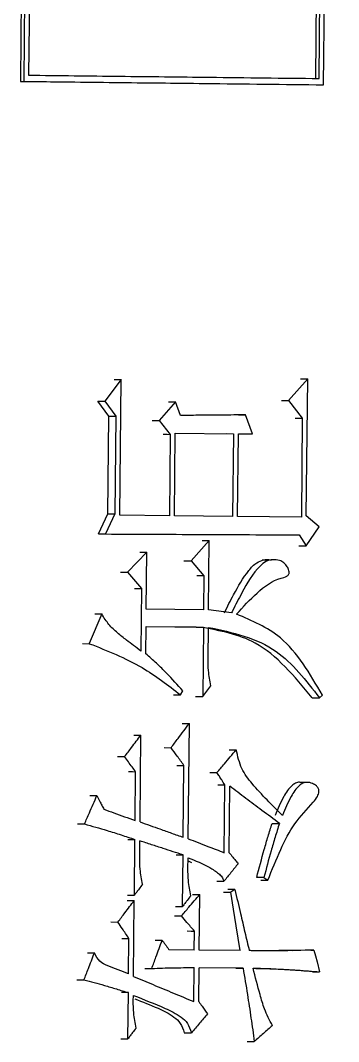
# Model space of a CAD drawing. Header units: millimetres. Extents: x 2344 to 4024, y 1094 to 2282.
# Drawn here: x 2973.32 to 2975.6, y 1250.23 to 1257.56 of the extents above; entities that cross this region are included whole.
import ezdxf

# ---------------------------------------------------------------- set-up
doc = ezdxf.new("R2010")
doc.units = ezdxf.units.MM

msp = doc.modelspace()

# ---------------------------------------------------------------- linework, layer by layer
at = {"color": 7, "linetype": 'Continuous', "lineweight": 25}
for p, q in [((2973.4284, 1267.9029), (2973.3216, 1257.1189)), ((2973.4527, 1267.9027), (2973.3459, 1257.1187)), ((2973.4861, 1267.8574), (2973.3801, 1257.1633)), ((2975.4965, 1257.0942), (2975.6034, 1267.8782)), ((2975.5439, 1267.8338), (2975.4379, 1257.1398)), ((2975.4641, 1257.1396), (2975.5701, 1267.8336)), ((2973.3216, 1257.1189), (2975.4706, 1257.0944)), ((2975.4706, 1257.0944), (2975.4965, 1257.0942)), ((2974.0449, 1254.9785), (2973.9273, 1254.824)), ((2974.0352, 1254.005), (2974.0449, 1254.9785)), ((2975.3819, 1254.9827), (2975.2449, 1254.8285)), ((2975.3721, 1253.9995), (2975.3819, 1254.9827)), ((2973.9556, 1254.7164), (2973.877, 1254.8244)), ((2973.9273, 1254.824), (2974.006, 1254.716)), ((2974.4339, 1254.8183), (2974.317, 1254.6833)), ((2974.4689, 1254.7205), (2974.4339, 1254.8183)), ((2975.2449, 1254.8285), (2975.3435, 1254.7008)), ((2974.9851, 1254.5881), (2974.9363, 1254.7249)), ((2973.9487, 1254.0155), (2973.9556, 1254.7164)), ((2974.006, 1254.716), (2973.9991, 1254.0151)), ((2974.317, 1254.6833), (2974.3955, 1254.585)), ((2975.3435, 1254.7008), (2975.3364, 1253.9901)), ((2974.3955, 1254.585), (2974.3897, 1254.0009)), ((2974.4258, 1254.0005), (2974.4316, 1254.5944)), ((2974.4316, 1254.5944), (2974.8489, 1254.5896)), ((2974.7977, 1254.59), (2974.8489, 1254.5896)), ((2974.8489, 1254.5896), (2974.843, 1253.9958)), ((2974.8789, 1253.9954), (2974.8848, 1254.5892)), ((2974.8848, 1254.5892), (2974.9851, 1254.5881)), ((2974.9337, 1254.5884), (2974.9851, 1254.5881)), ((2973.882, 1253.8702), (2973.9487, 1254.0155)), ((2973.9991, 1254.0151), (2973.9323, 1253.8698)), ((2973.9487, 1254.0155), (2973.9991, 1254.0151)), ((2974.3897, 1254.0009), (2974.0352, 1254.005)), ((2974.843, 1253.9958), (2974.4258, 1254.0005)), ((2975.3364, 1253.9901), (2974.8789, 1253.9954)), ((2975.4639, 1253.9205), (2975.3721, 1253.9995)), ((2975.37, 1253.7853), (2975.4639, 1253.9205)), ((2975.3209, 1253.8637), (2975.37, 1253.7853)), ((2974.6761, 1253.8224), (2974.5451, 1253.6779)), ((2974.6712, 1253.3259), (2974.6761, 1253.8224)), ((2974.2281, 1253.7399), (2974.0892, 1253.5954)), ((2974.2241, 1253.331), (2974.2281, 1253.7399)), ((2974.5451, 1253.6779), (2974.6376, 1253.5697)), ((2975.1086, 1253.6811), (2975.0566, 1253.6815)), ((2974.0892, 1253.5954), (2974.1894, 1253.4775)), ((2974.6376, 1253.5697), (2974.5867, 1253.5701)), ((2974.6376, 1253.5697), (2974.6352, 1253.3263)), ((2974.1894, 1253.4775), (2974.1849, 1253.0297)), ((2973.9049, 1253.2957), (2973.8156, 1253.0825)), ((2973.855, 1253.2961), (2973.9049, 1253.2958)), ((2974.6352, 1253.3263), (2974.2241, 1253.331)), ((2974.8362, 1253.3046), (2974.6712, 1253.3259)), ((2974.2209, 1253.0098), (2974.2228, 1253.2045)), ((2974.2228, 1253.2045), (2974.6339, 1253.1998)), ((2974.5827, 1253.2001), (2974.2228, 1253.2042)), ((2974.583, 1253.2001), (2974.6339, 1253.1998)), ((2974.6339, 1253.1998), (2974.629, 1252.7033)), ((2974.6677, 1252.9755), (2974.6699, 1253.1994)), ((2973.7658, 1253.0828), (2973.8155, 1253.0824)), ((2974.629, 1252.7033), (2974.6873, 1252.7805)), ((2974.42, 1252.7152), (2974.4707, 1252.7148)), ((2974.4707, 1252.7148), (2974.4854, 1252.7439)), ((2974.5781, 1252.7036), (2974.629, 1252.7033)), ((2975.4135, 1252.6941), (2975.466, 1252.6937)), ((2975.466, 1252.6937), (2975.4875, 1252.713)), ((2974.5253, 1251.6822), (2974.5335, 1252.5097)), ((2974.18, 1251.803), (2974.1862, 1252.426)), ((2974.3514, 1252.3363), (2974.402, 1252.3359)), ((2974.8179, 1252.3213), (2974.8695, 1252.3209)), ((2974.0183, 1252.2719), (2974.0688, 1252.2716)), ((2974.1439, 1251.8131), (2974.1474, 1252.1636)), ((2974.4894, 1251.6923), (2974.4945, 1252.2083)), ((2974.6804, 1252.1573), (2974.7314, 1252.1569)), ((2975.3736, 1252.0864), (2975.3353, 1252.0867)), ((2975.3877, 1252.0863), (2975.3784, 1252.0864)), ((2974.7832, 1251.5819), (2974.788, 1252.0686)), ((2974.8191, 1251.5815), (2974.8238, 1252.0585)), ((2974.092, 1251.6771), (2974.1426, 1251.6768)), ((2974.1386, 1251.2777), (2974.1426, 1251.6768)), ((2974.1775, 1251.5498), (2974.1787, 1251.6667)), ((2974.4845, 1251.1958), (2974.4882, 1251.5658)), ((2974.5232, 1251.468), (2974.524, 1251.5459)), ((2974.5238, 1251.523), (2974.549, 1251.5115)), ((2974.73, 1251.3777), (2974.7811, 1251.3774)), ((2975.068, 1251.4034), (2975.0161, 1251.4037)), ((2974.6038, 1250.8829), (2974.6077, 1251.2821)), ((2974.8595, 1251.3181), (2974.8082, 1251.3185)), ((2974.0884, 1251.278), (2974.1386, 1251.2777)), ((2974.1328, 1250.6936), (2974.1382, 1251.2387)), ((2974.4338, 1251.1962), (2974.4845, 1251.1958)), ((2973.9703, 1251.0846), (2974.0208, 1251.0843)), ((2974.4259, 1251.1281), (2974.4766, 1251.1278)), ((2974.5678, 1250.8833), (2974.5692, 1251.0196)), ((2974.0968, 1250.7134), (2974.0993, 1250.9666)), ((2973.8019, 1250.8627), (2973.8517, 1250.8624)), ((2974.5678, 1250.8833), (2974.3877, 1250.8854)), ((2974.8982, 1250.8796), (2974.6038, 1250.8829)), ((2975.2703, 1250.881), (2975.3743, 1250.8836)), ((2974.5642, 1250.5134), (2974.5666, 1250.7568)), ((2974.6001, 1250.513), (2974.6025, 1250.7564)), ((2974.9184, 1250.7528), (2974.6025, 1250.7564)), ((2974.8667, 1250.7531), (2974.9184, 1250.7528)), ((2974.0955, 1250.5772), (2974.0453, 1250.5775)), ((2974.0922, 1250.2462), (2974.0955, 1250.5772)), ((2974.1311, 1250.5183), (2974.1315, 1250.5573)), ((2974.4967, 1250.29), (2974.5475, 1250.2896)), ((2974.042, 1250.2465), (2974.0922, 1250.2462))]:
    msp.add_line(p, q, dxfattribs=at)
at = {"color": 7, "linetype": 'Continuous', "lineweight": 25, "flags": 128}
for points in [[(2973.3216, 1257.1189), (2973.3352, 1257.1188), (2973.3459, 1257.1187)], [(2973.9948, 1254.9788), (2974.0227, 1254.9786), (2974.0449, 1254.9785)], [(2975.3299, 1254.9831), (2975.3589, 1254.9829), (2975.3819, 1254.9827)], [(2973.8774, 1254.8244), (2973.9051, 1254.8242), (2973.9273, 1254.824)], [(2974.3829, 1254.8186), (2974.4114, 1254.8184), (2974.4339, 1254.8183)], [(2975.1931, 1254.8288), (2975.2219, 1254.8287), (2975.2449, 1254.8285)], [(2974.8849, 1254.7253), (2974.9135, 1254.7251), (2974.9363, 1254.7249)], [(2973.9556, 1254.7164), (2973.9839, 1254.7162), (2974.006, 1254.716)], [(2974.2666, 1254.6836), (2974.2946, 1254.6835), (2974.317, 1254.6833)], [(2975.2915, 1254.7012), (2975.3205, 1254.701), (2975.3435, 1254.7008)], [(2974.3449, 1254.5854), (2974.373, 1254.5852), (2974.3955, 1254.585)], [(2973.8824, 1253.8702), (2973.9102, 1253.87), (2973.9323, 1253.8698)], [(2974.6251, 1253.8228), (2974.6535, 1253.8226), (2974.6761, 1253.8224)], [(2975.318, 1253.7856), (2975.347, 1253.7854), (2975.37, 1253.7853)], [(2974.1778, 1253.7402), (2974.2058, 1253.7401), (2974.2281, 1253.7399)], [(2974.4943, 1253.6782), (2974.5226, 1253.678), (2974.5451, 1253.6779)], [(2974.039, 1253.5958), (2974.0669, 1253.5956), (2974.0892, 1253.5954)], [(2974.1391, 1253.4778), (2974.1671, 1253.4776), (2974.1894, 1253.4775)], [(2974.4827, 1252.51), (2974.511, 1252.5098), (2974.5335, 1252.5097)], [(2974.1359, 1252.4263), (2974.1639, 1252.4261), (2974.1862, 1252.426)], [(2974.0972, 1252.1639), (2974.1251, 1252.1637), (2974.1474, 1252.1636)], [(2974.4438, 1252.2086), (2974.472, 1252.2084), (2974.4945, 1252.2083)], [(2974.7369, 1252.069), (2974.7654, 1252.0688), (2974.788, 1252.0686)], [(2973.8203, 1251.9918), (2973.848, 1251.9916), (2973.8702, 1251.9915)], [(2973.7312, 1251.7883), (2973.7589, 1251.7882), (2973.7809, 1251.788)], [(2975.127, 1251.7919), (2975.1562, 1251.7917), (2975.1791, 1251.7916)], [(2974.4374, 1251.5661), (2974.4657, 1251.5659), (2974.4882, 1251.5658)], [(2975.0448, 1251.3839), (2975.0676, 1251.3838), (2975.082, 1251.3837), (2975.0964, 1251.3836)], [(2974.5568, 1251.2824), (2974.5852, 1251.2822), (2974.6077, 1251.2821)], [(2974.779, 1251.2993), (2974.8079, 1251.2991), (2974.8306, 1251.299)], [(2974.8982, 1250.8796), (2974.8698, 1251.0561), (2974.8502, 1251.1775), (2974.8306, 1251.299)], [(2974.088, 1251.2391), (2974.116, 1251.2389), (2974.1382, 1251.2387)], [(2974.5183, 1251.02), (2974.5466, 1251.0198), (2974.5692, 1251.0196)], [(2974.0492, 1250.9669), (2974.0771, 1250.9667), (2974.0993, 1250.9666)], [(2974.2873, 1250.9545), (2974.3154, 1250.9543), (2974.3378, 1250.9541)], [(2975.3743, 1250.8836), (2975.4036, 1250.8834), (2975.4267, 1250.8833)], [(2975.4267, 1250.8833), (2975.438, 1250.8405), (2975.4492, 1250.7977), (2975.4678, 1250.727)], [(2974.2128, 1250.7508), (2974.2412, 1250.7506), (2974.2636, 1250.7505)], [(2975.4157, 1250.7274), (2975.4448, 1250.7272), (2975.4678, 1250.727)], [(2973.727, 1250.6687), (2973.7551, 1250.6685), (2973.7771, 1250.6684)], [(2974.9476, 1250.2264), (2974.9763, 1250.2262), (2974.9991, 1250.2261)]]:
    msp.add_lwpolyline(points, dxfattribs=at)
at = {"color": 7, "linetype": 'Continuous', "lineweight": 25}
for points, knots in [([(2973.3801, 1257.1633), (2973.5976, 1257.1609), (2974.0325, 1257.1559), (2974.728, 1257.148), (2975.2025, 1257.1426), (2975.4641, 1257.1396)], [0, 0, 0, 0, 0.309691, 0.619383, 1, 1, 1, 1]), ([(2973.3459, 1257.1187), (2973.5635, 1257.1163), (2973.9986, 1257.1113), (2974.7166, 1257.1032), (2975.213, 1257.0975), (2975.4965, 1257.0942)], [0, 0, 0, 0, 0.300096, 0.600192, 1, 1, 1, 1]), ([(2974.9363, 1254.7249), (2974.8795, 1254.7244), (2974.7733, 1254.7234), (2974.6175, 1254.7219), (2974.5185, 1254.721), (2974.4689, 1254.7205)], [0, 0, 0, 0, 0.365641, 0.682819, 1, 1, 1, 1]), ([(2973.9323, 1253.8698), (2974.1578, 1253.8687), (2974.5035, 1253.867), (2974.9653, 1253.865), (2975.2024, 1253.8642), (2975.3209, 1253.8637)], [0, 0, 0, 0, 0.483925, 0.741957, 1, 1, 1, 1]), ([(2974.7846, 1253.3049), (2974.8063, 1253.3481), (2974.8593, 1253.4535), (2974.932, 1253.5789), (2975.0085, 1253.664), (2975.0643, 1253.6858), (2975.1006, 1253.6892), (2975.1178, 1253.6821), (2975.1192, 1253.6815)], [0, 0, 0, 0, 0.2578564, 0.6289382, 0.7826289, 0.8867937, 0.9906489, 1, 1, 1, 1]), ([(2974.8718, 1253.2946), (2974.9192, 1253.3468), (2975.0145, 1253.4519), (2975.1405, 1253.5442), (2975.2221, 1253.5602), (2975.2395, 1253.5716), (2975.2455, 1253.5785), (2975.2487, 1253.5876), (2975.249, 1253.6002), (2975.2442, 1253.6193), (2975.2315, 1253.6427), (2975.2097, 1253.666), (2975.1758, 1253.6834), (2975.1314, 1253.688), (2975.0816, 1253.6751), (2974.9961, 1253.6047), (2974.9236, 1253.474), (2974.8621, 1253.3573), (2974.8384, 1253.3092), (2974.8362, 1253.3046)], [0, 0, 0, 0, 0.182293, 0.366256, 0.406576, 0.415296, 0.422442, 0.429656, 0.437807, 0.451169, 0.475792, 0.502375, 0.532907, 0.579629, 0.627827, 0.675047, 0.869205, 0.987473, 1, 1, 1, 1]), ([(2974.1849, 1253.0297), (2974.1507, 1253.0554), (2974.0944, 1253.0978), (2974.0168, 1253.159), (2973.9533, 1253.218), (2973.9211, 1253.2696), (2973.9049, 1253.2957)], [0, 0, 0, 0, 0.336641, 0.555039, 0.775331, 1, 1, 1, 1]), ([(2975.4875, 1252.713), (2975.3976, 1252.8674), (2975.2392, 1253.1391), (2974.9827, 1253.2476), (2974.8719, 1253.2944)], [0, 0, 0, 0, 0.568145, 1, 1, 1, 1]), ([(2975.4135, 1252.6941), (2975.2871, 1252.8478), (2975.0639, 1253.119), (2974.7532, 1253.1753), (2974.6186, 1253.1997)], [0, 0, 0, 0, 0.566538, 1, 1, 1, 1]), ([(2974.6699, 1253.1994), (2974.8421, 1253.163), (2975.1546, 1253.0971), (2975.3695, 1252.8187), (2975.466, 1252.6937)], [0, 0, 0, 0, 0.55114, 1, 1, 1, 1]), ([(2973.8155, 1253.0824), (2973.9444, 1253.0318), (2974.176, 1252.9409), (2974.3802, 1252.7843), (2974.4707, 1252.7148)], [0, 0, 0, 0, 0.556744, 1, 1, 1, 1]), ([(2974.4854, 1252.7439), (2974.4478, 1252.7862), (2974.387, 1252.8547), (2974.2981, 1252.9425), (2974.2467, 1252.9873), (2974.2209, 1253.0098)], [0, 0, 0, 0, 0.448016, 0.723707, 1, 1, 1, 1]), ([(2974.6873, 1252.7805), (2974.6805, 1252.8164), (2974.6684, 1252.8806), (2974.6679, 1252.9464), (2974.6677, 1252.9755)], [0, 0, 0, 0, 0.5587761, 1, 1, 1, 1]), ([(2974.402, 1252.3359), (2974.4188, 1252.358), (2974.4491, 1252.3981), (2974.4929, 1252.456), (2974.52, 1252.4918), (2974.5335, 1252.5097)], [0, 0, 0, 0, 0.381889, 0.690944, 1, 1, 1, 1]), ([(2974.0688, 1252.2716), (2974.0856, 1252.2937), (2974.1136, 1252.3305), (2974.1527, 1252.382), (2974.175, 1252.4113), (2974.1862, 1252.426)], [0, 0, 0, 0, 0.429625, 0.714813, 1, 1, 1, 1]), ([(2974.4945, 1252.2083), (2974.4864, 1252.2195), (2974.4701, 1252.242), (2974.4393, 1252.2846), (2974.4166, 1252.3159), (2974.402, 1252.3359)], [0, 0, 0, 0, 0.264388, 0.528776, 1, 1, 1, 1]), ([(2974.7314, 1252.1569), (2974.7491, 1252.1779), (2974.7809, 1252.2157), (2974.827, 1252.2703), (2974.8553, 1252.304), (2974.8695, 1252.3209)], [0, 0, 0, 0, 0.3835146, 0.6917573, 1, 1, 1, 1]), ([(2975.201, 1251.8498), (2975.1269, 1251.9227), (2975.0232, 1252.0247), (2974.9013, 1252.1813), (2974.8802, 1252.2739), (2974.8695, 1252.3209)], [0, 0, 0, 0, 0.5529293, 0.7735161, 1, 1, 1, 1]), ([(2974.1474, 1252.1636), (2974.1392, 1252.1748), (2974.122, 1252.1984), (2974.0958, 1252.2344), (2974.0778, 1252.2592), (2974.0688, 1252.2716)], [0, 0, 0, 0, 0.3124585, 0.6562292, 1, 1, 1, 1]), ([(2974.788, 1252.0686), (2974.7805, 1252.0804), (2974.7673, 1252.1011), (2974.7484, 1252.1305), (2974.7371, 1252.1481), (2974.7314, 1252.1569)], [0, 0, 0, 0, 0.401179, 0.700589, 1, 1, 1, 1]), ([(2975.0964, 1251.3836), (2975.1259, 1251.4581), (2975.1817, 1251.5992), (2975.2831, 1251.7984), (2975.3899, 1251.9035), (2975.4472, 1251.9753), (2975.4595, 1252.0029), (2975.4632, 1252.0198), (2975.4615, 1252.035), (2975.4554, 1252.0489), (2975.4411, 1252.0655), (2975.414, 1252.0816), (2975.3802, 1252.0896), (2975.3468, 1252.0826), (2975.305, 1252.0517), (2975.2659, 1251.9945), (2975.2293, 1251.9197), (2975.2105, 1251.8731), (2975.201, 1251.8498)], [0, 0, 0, 0, 0.197756, 0.374581, 0.552504, 0.596786, 0.612003, 0.627356, 0.637545, 0.647706, 0.66463, 0.694342, 0.735222, 0.763483, 0.79167, 0.876246, 0.937865, 1, 1, 1, 1]), ([(2975.3348, 1252.0849), (2975.3309, 1252.0859), (2975.3176, 1252.0894), (2975.2941, 1252.0823), (2975.2524, 1252.052), (2975.2133, 1251.9941), (2975.1769, 1251.9195), (2975.1583, 1251.8733), (2975.1489, 1251.8501)], [0, 0, 0, 0, 0.042132, 0.144301, 0.2461776, 0.5548768, 0.7765434, 1, 1, 1, 1]), ([(2975.1791, 1251.7916), (2975.1374, 1251.8229), (2975.0575, 1251.8831), (2974.939, 1251.9721), (2974.8622, 1252.0297), (2974.8238, 1252.0585)], [0, 0, 0, 0, 0.352543, 0.676271, 1, 1, 1, 1]), ([(2973.7809, 1251.788), (2973.7926, 1251.8146), (2973.8133, 1251.8618), (2973.843, 1251.9296), (2973.8611, 1251.9708), (2973.8702, 1251.9915)], [0, 0, 0, 0, 0.391545, 0.695772, 1, 1, 1, 1]), ([(2973.8702, 1251.9915), (2973.8767, 1251.9787), (2973.8882, 1251.956), (2973.9048, 1251.9233), (2973.915, 1251.9035), (2973.92, 1251.8935)], [0, 0, 0, 0, 0.391182, 0.695591, 1, 1, 1, 1]), ([(2973.92, 1251.8935), (2973.9438, 1251.885), (2973.9931, 1251.8673), (2974.0677, 1251.8405), (2974.1185, 1251.8222), (2974.1439, 1251.8131)], [0, 0, 0, 0, 0.318767, 0.659383, 1, 1, 1, 1]), ([(2974.18, 1251.803), (2974.2275, 1251.786), (2974.3029, 1251.7591), (2974.406, 1251.7222), (2974.4616, 1251.7023), (2974.4894, 1251.6923)], [0, 0, 0, 0, 0.459922, 0.729961, 1, 1, 1, 1]), ([(2973.7809, 1251.788), (2973.835, 1251.7729), (2973.9228, 1251.7484), (2974.043, 1251.71), (2974.1094, 1251.6879), (2974.1426, 1251.6768)], [0, 0, 0, 0, 0.445487, 0.722723, 1, 1, 1, 1]), ([(2975.0161, 1251.4037), (2975.0338, 1251.4713), (2975.0596, 1251.5703), (2975.0977, 1251.6993), (2975.1172, 1251.761), (2975.127, 1251.7919)], [0, 0, 0, 0, 0.516943, 0.75842, 1, 1, 1, 1]), ([(2975.1791, 1251.7916), (2975.1687, 1251.7588), (2975.148, 1251.6934), (2975.1101, 1251.5643), (2975.0847, 1251.4671), (2975.068, 1251.4034)], [0, 0, 0, 0, 0.255869, 0.511759, 1, 1, 1, 1]), ([(2974.4882, 1251.5658), (2974.4405, 1251.5813), (2974.3651, 1251.6059), (2974.2619, 1251.6396), (2974.2064, 1251.6576), (2974.1787, 1251.6667)], [0, 0, 0, 0, 0.46294, 0.731469, 1, 1, 1, 1]), ([(2974.5253, 1251.6822), (2974.5488, 1251.6731), (2974.5958, 1251.6548), (2974.6818, 1251.6214), (2974.7442, 1251.5971), (2974.7832, 1251.5819)], [0, 0, 0, 0, 0.2728523, 0.5457045, 1, 1, 1, 1]), ([(2974.8191, 1251.5815), (2974.8277, 1251.5708), (2974.8427, 1251.5524), (2974.8639, 1251.5262), (2974.8765, 1251.5106), (2974.8829, 1251.5029)], [0, 0, 0, 0, 0.406188, 0.703094, 1, 1, 1, 1]), ([(2974.1973, 1251.3549), (2974.1904, 1251.3908), (2974.1782, 1251.4549), (2974.1777, 1251.5208), (2974.1775, 1251.5498)], [0, 0, 0, 0, 0.558776, 1, 1, 1, 1]), ([(2974.524, 1251.5459), (2974.5766, 1251.5247), (2974.6525, 1251.4942), (2974.7312, 1251.4432), (2974.7678, 1251.4108), (2974.7767, 1251.3886), (2974.7811, 1251.3774)], [0, 0, 0, 0, 0.553755, 0.799961, 0.898881, 1, 1, 1, 1]), ([(2974.8829, 1251.5029), (2974.8742, 1251.4922), (2974.8569, 1251.4708), (2974.823, 1251.429), (2974.7978, 1251.3979), (2974.7812, 1251.3774)], [0, 0, 0, 0, 0.2553808, 0.5107615, 1, 1, 1, 1]), ([(2974.5429, 1251.2731), (2974.5361, 1251.3089), (2974.5239, 1251.3731), (2974.5234, 1251.439), (2974.5232, 1251.468)], [0, 0, 0, 0, 0.558776, 1, 1, 1, 1]), ([(2974.1973, 1251.3549), (2974.1889, 1251.3438), (2974.1749, 1251.3254), (2974.1554, 1251.2997), (2974.1442, 1251.285), (2974.1386, 1251.2777)], [0, 0, 0, 0, 0.429625, 0.714813, 1, 1, 1, 1]), ([(2975.068, 1251.4034), (2975.0728, 1251.4001), (2975.0822, 1251.3935), (2975.0917, 1251.3869), (2975.0964, 1251.3836)], [0, 0, 0, 0, 0.500144, 1, 1, 1, 1]), ([(2974.4766, 1251.1278), (2974.4944, 1251.1487), (2974.5251, 1251.1848), (2974.5688, 1251.2363), (2974.5948, 1251.2668), (2974.6077, 1251.2821)], [0, 0, 0, 0, 0.406184, 0.703092, 1, 1, 1, 1]), ([(2974.8595, 1251.3181), (2974.873, 1251.2605), (2974.897, 1251.1585), (2974.9314, 1251.012), (2974.9522, 1250.9232), (2974.9626, 1250.8788)], [0, 0, 0, 0, 0.393566, 0.696783, 1, 1, 1, 1]), ([(2974.0208, 1251.0843), (2974.0376, 1251.1064), (2974.0656, 1251.1432), (2974.1048, 1251.1947), (2974.1271, 1251.2241), (2974.1382, 1251.2387)], [0, 0, 0, 0, 0.4296253, 0.7148125, 1, 1, 1, 1]), ([(2974.5429, 1251.2731), (2974.5345, 1251.262), (2974.5206, 1251.2436), (2974.5011, 1251.2179), (2974.49, 1251.2032), (2974.4845, 1251.1958)], [0, 0, 0, 0, 0.4296251, 0.7148126, 1, 1, 1, 1]), ([(2974.0993, 1250.9666), (2974.0916, 1250.9782), (2974.076, 1251.0016), (2974.0498, 1251.0408), (2974.0314, 1251.0684), (2974.0208, 1251.0843)], [0, 0, 0, 0, 0.2972291, 0.5944583, 1, 1, 1, 1]), ([(2974.5692, 1251.0196), (2974.5603, 1251.03), (2974.5425, 1251.0508), (2974.5117, 1251.0868), (2974.4897, 1251.1125), (2974.4766, 1251.1278)], [0, 0, 0, 0, 0.287964, 0.575929, 1, 1, 1, 1]), ([(2974.2636, 1250.7505), (2974.2736, 1250.778), (2974.291, 1250.8256), (2974.3157, 1250.8935), (2974.3305, 1250.9339), (2974.3378, 1250.9541)], [0, 0, 0, 0, 0.404672, 0.702336, 1, 1, 1, 1]), ([(2974.3378, 1250.9541), (2974.342, 1250.9484), (2974.3503, 1250.9369), (2974.3628, 1250.9198), (2974.3752, 1250.9026), (2974.3835, 1250.8911), (2974.3877, 1250.8854)], [0, 0, 0, 0, 0.2500001, 0.5000002, 0.7500003, 1, 1, 1, 1]), ([(2973.7771, 1250.6684), (2973.7876, 1250.6956), (2973.8053, 1250.7416), (2973.8301, 1250.8062), (2973.8445, 1250.8436), (2973.8517, 1250.8623)], [0, 0, 0, 0, 0.421517, 0.710758, 1, 1, 1, 1]), ([(2974.0968, 1250.7134), (2974.0473, 1250.7309), (2973.9782, 1250.7552), (2973.8872, 1250.7968), (2973.8637, 1250.8403), (2973.8518, 1250.8623)], [0, 0, 0, 0, 0.554439, 0.774188, 1, 1, 1, 1]), ([(2975.4267, 1250.8833), (2975.3438, 1250.8807), (2975.2252, 1250.8771), (2975.0704, 1250.8777), (2974.9986, 1250.8785), (2974.9626, 1250.8788)], [0, 0, 0, 0, 0.536936, 0.768461, 1, 1, 1, 1]), ([(2975.2707, 1250.8804), (2975.2668, 1250.8803), (2975.2404, 1250.8797), (2975.1301, 1250.878), (2975.0429, 1250.8783), (2974.9966, 1250.8785), (2974.9785, 1250.8787), (2974.9727, 1250.8787), (2974.9705, 1250.8787), (2974.9708, 1250.8787), (2974.9709, 1250.8787)], [0, 0, 0, 0, 0.076142, 0.51689, 0.782358, 0.915523, 0.951125, 0.984533, 0.998805, 1, 1, 1, 1]), ([(2974.1328, 1250.6936), (2974.1797, 1250.674), (2974.2751, 1250.6343), (2974.4189, 1250.5742), (2974.5157, 1250.5337), (2974.5642, 1250.5134)], [0, 0, 0, 0, 0.325075, 0.662537, 1, 1, 1, 1]), ([(2974.2636, 1250.7505), (2974.289, 1250.7516), (2974.3398, 1250.7538), (2974.4409, 1250.7568), (2974.5164, 1250.7568), (2974.5666, 1250.7568)], [0, 0, 0, 0, 0.251386, 0.502777, 1, 1, 1, 1]), ([(2974.9184, 1250.7528), (2974.929, 1250.6899), (2974.9489, 1250.571), (2974.9755, 1250.3953), (2974.9913, 1250.2825), (2974.9991, 1250.2261)], [0, 0, 0, 0, 0.359316, 0.679629, 1, 1, 1, 1]), ([(2974.99, 1250.7519), (2975.0432, 1250.7509), (2975.1497, 1250.7488), (2975.309, 1250.7396), (2975.4149, 1250.7312), (2975.4678, 1250.727)], [0, 0, 0, 0, 0.332594, 0.666236, 1, 1, 1, 1]), ([(2975.1288, 1250.3413), (2975.1086, 1250.38), (2975.0721, 1250.4499), (2975.0325, 1250.5913), (2975.0066, 1250.6891), (2974.99, 1250.7519)], [0, 0, 0, 0, 0.307961, 0.555794, 1, 1, 1, 1]), ([(2975.4154, 1250.7274), (2975.3621, 1250.7316), (2975.2562, 1250.7399), (2975.1145, 1250.7484), (2975.0259, 1250.7502), (2974.9903, 1250.751)], [0, 0, 0, 0, 0.377469, 0.74969, 1, 1, 1, 1]), ([(2973.7771, 1250.6684), (2973.8262, 1250.6559), (2973.9041, 1250.636), (2974.0099, 1250.6041), (2974.067, 1250.5861), (2974.0955, 1250.5772)], [0, 0, 0, 0, 0.458838, 0.729395, 1, 1, 1, 1]), ([(2974.1315, 1250.5573), (2974.2079, 1250.5276), (2974.3243, 1250.4825), (2974.4557, 1250.4197), (2974.5246, 1250.3596), (2974.5398, 1250.3132), (2974.5475, 1250.2897)], [0, 0, 0, 0, 0.493129, 0.751357, 0.873656, 1, 1, 1, 1]), ([(2974.1509, 1250.3234), (2974.144, 1250.3593), (2974.1318, 1250.4234), (2974.1313, 1250.4893), (2974.1311, 1250.5183)], [0, 0, 0, 0, 0.558776, 1, 1, 1, 1]), ([(2974.1413, 1250.533), (2974.1973, 1250.5111), (2974.2932, 1250.4737), (2974.4047, 1250.42), (2974.4734, 1250.36), (2974.4886, 1250.3136), (2974.4963, 1250.29)], [0, 0, 0, 0, 0.416634, 0.713746, 0.854506, 1, 1, 1, 1]), ([(2974.6001, 1250.513), (2974.6083, 1250.5017), (2974.623, 1250.4814), (2974.6443, 1250.4519), (2974.6574, 1250.4337), (2974.664, 1250.4246)], [0, 0, 0, 0, 0.381894, 0.690947, 1, 1, 1, 1]), ([(2974.664, 1250.4246), (2974.6543, 1250.4134), (2974.6349, 1250.3909), (2974.6058, 1250.3571), (2974.5767, 1250.3234), (2974.5572, 1250.3009), (2974.5475, 1250.2896)], [0, 0, 0, 0, 0.25, 0.5, 0.75, 1, 1, 1, 1]), ([(2975.1288, 1250.3413), (2975.1072, 1250.3221), (2975.064, 1250.2837), (2975.0208, 1250.2453), (2974.9991, 1250.2261)], [0, 0, 0, 0, 0.4996362, 1, 1, 1, 1]), ([(2974.1509, 1250.3234), (2974.1425, 1250.3123), (2974.1285, 1250.2939), (2974.1089, 1250.2682), (2974.0978, 1250.2535), (2974.0922, 1250.2462)], [0, 0, 0, 0, 0.4296251, 0.7148125, 1, 1, 1, 1])]:
    msp.add_open_spline(points, degree=3, knots=knots, dxfattribs=at)
msp.add_open_spline([(2974.8595, 1251.3181), (2974.8547, 1251.3149), (2974.8451, 1251.3086), (2974.8354, 1251.3022), (2974.8306, 1251.299)], degree=3, dxfattribs=at)

doc.saveas('drawing.dxf')
